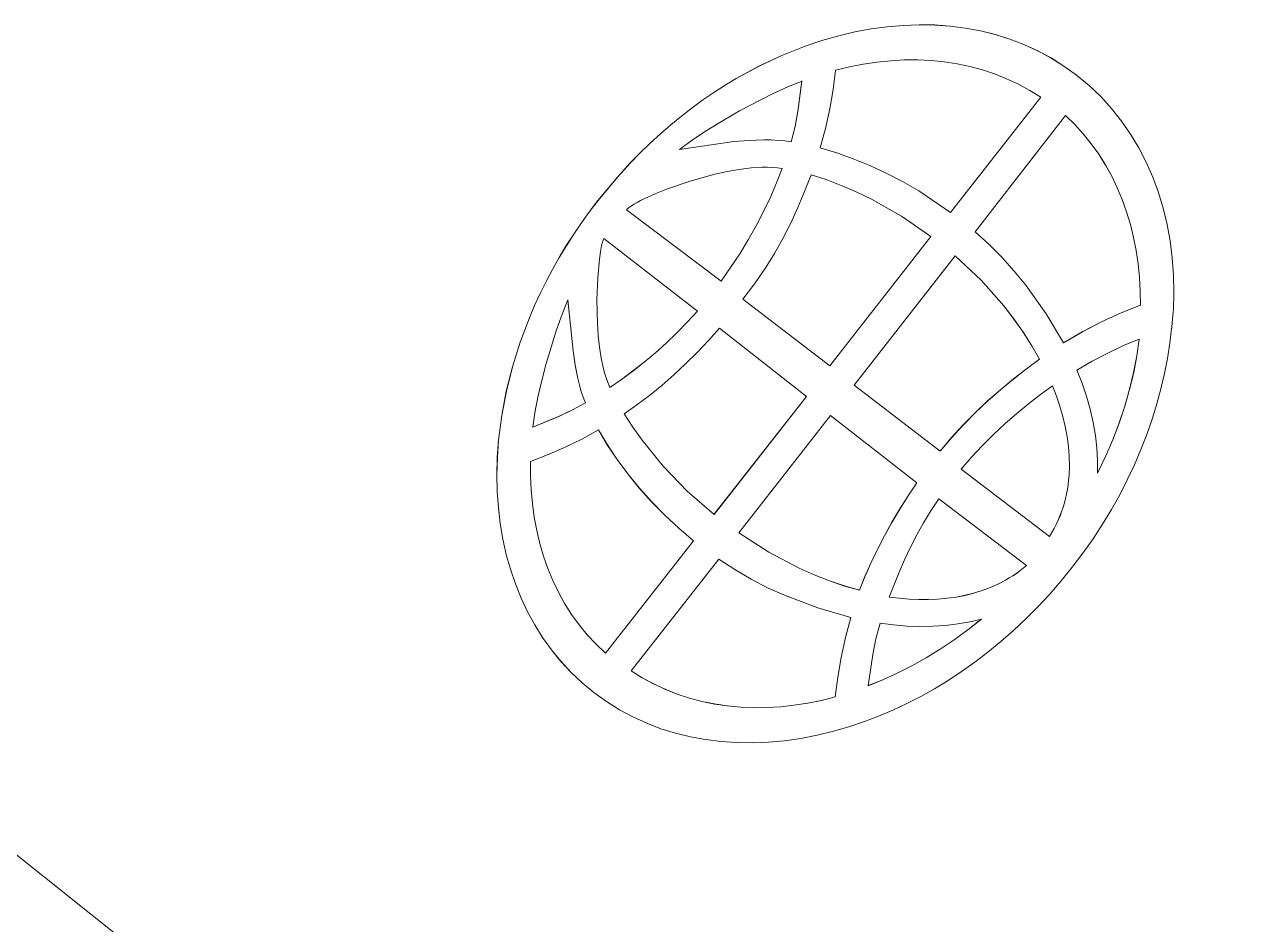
# Model space of a CAD drawing. Header units: millimetres. Extents: x -229914 to 856942, y -268655 to 87212.
# Drawn here: x -134973.2 to -134822.1, y 19788.1 to 19898 of the extents above; entities that cross this region are included whole.
import ezdxf

# ---------------------------------------------------------------- set-up
doc = ezdxf.new("R2010")
doc.units = ezdxf.units.MM

# ---------------------------------------------------------------- blocks, each defined once
blk = doc.blocks.new('Т912NEW')
at = {"color": 7, "linetype": 'Continuous', "lineweight": 15}
for p, q in [((4426.19, 712.06), (4424.36, 711.74)), ((4426.2, 712.06), (4424.37, 711.74)), ((4428.04, 712.27), (4426.19, 712.06)), ((4426.2, 712.06), (4426.19, 712.06)), ((4428.05, 712.27), (4426.2, 712.06)), ((4429.92, 712.37), (4428.04, 712.27)), ((4428.05, 712.27), (4428.04, 712.27)), ((4429.93, 712.37), (4428.05, 712.27)), ((4429.93, 712.37), (4429.92, 712.37)), ((4431.92, 712.33), (4429.93, 712.37)), ((4433.88, 712.15), (4431.92, 712.33)), ((4435.82, 711.84), (4433.88, 712.15)), ((4437.73, 711.41), (4435.82, 711.84)), ((4420.81, 710.73), (4419.08, 710.06)), ((4420.81, 710.73), (4419.09, 710.06)), ((4422.57, 711.29), (4420.81, 710.73)), ((4422.58, 711.29), (4420.81, 710.73)), ((4420.81, 710.73), (4420.81, 710.73)), ((4424.36, 711.74), (4422.57, 711.29)), ((4422.58, 711.29), (4422.57, 711.29)), ((4424.37, 711.74), (4422.58, 711.29)), ((4424.37, 711.74), (4424.36, 711.74)), ((4439.6, 710.84), (4437.73, 711.41)), ((4441.43, 710.16), (4439.6, 710.84)), ((4417.39, 709.29), (4415.74, 708.41)), ((4417.4, 709.29), (4415.74, 708.41)), ((4419.08, 710.06), (4417.39, 709.29)), ((4417.4, 709.29), (4417.39, 709.29)), ((4419.09, 710.06), (4417.4, 709.29)), ((4419.09, 710.06), (4419.08, 710.06)), ((4443.22, 709.35), (4441.43, 710.16)), ((4444.97, 708.43), (4443.22, 709.35)), ((4414.13, 707.43), (4412.56, 706.36)), ((4414.13, 707.43), (4412.57, 706.36)), ((4415.74, 708.41), (4414.13, 707.43)), ((4415.74, 708.41), (4414.13, 707.43)), ((4414.13, 707.43), (4414.13, 707.43)), ((4415.74, 708.41), (4415.74, 708.41)), ((4426.62, 707.34), (4425.06, 707.07)), ((4428.2, 707.52), (4426.62, 707.34)), ((4428.34, 689.66), (4428.19, 707.52)), ((4428.34, 689.66), (4428.2, 707.52)), ((4433.53, 707.5), (4431.97, 707.66)), ((4431.97, 707.66), (4432.14, 689.68)), ((4433.52, 707.5), (4431.97, 707.66)), ((4433.53, 707.5), (4433.52, 707.5)), ((4435.06, 707.26), (4433.52, 707.5)), ((4435.06, 707.26), (4433.53, 707.5)), ((4436.58, 706.92), (4435.06, 707.26)), ((4436.57, 706.92), (4435.06, 707.26)), ((4435.06, 707.26), (4435.06, 707.26)), ((4446.68, 707.4), (4444.97, 708.43)), ((4448.33, 706.25), (4446.68, 707.4)), ((4412.56, 706.36), (4411.04, 705.19)), ((4412.57, 706.36), (4411.05, 705.19)), ((4412.57, 706.36), (4412.56, 706.36)), ((4422.01, 706.25), (4420.53, 705.7)), ((4423.52, 706.7), (4422.01, 706.25)), ((4425.06, 707.07), (4423.52, 706.7)), ((4438.07, 706.5), (4436.57, 706.92)), ((4436.58, 706.92), (4436.57, 706.92)), ((4438.07, 706.5), (4436.58, 706.92)), ((4439.54, 705.98), (4438.07, 706.5)), ((4439.53, 705.98), (4438.07, 706.5)), ((4438.07, 706.5), (4438.07, 706.5)), ((4440.98, 705.39), (4439.53, 705.98)), ((4439.54, 705.98), (4439.53, 705.98)), ((4440.98, 705.39), (4439.54, 705.98)), ((4449.94, 705), (4448.33, 706.25)), ((4411.04, 705.19), (4409.57, 703.92)), ((4411.05, 705.19), (4409.57, 703.92)), ((4411.05, 705.19), (4411.04, 705.19)), ((4417.65, 704.36), (4416.26, 703.56)), ((4419.08, 705.07), (4417.65, 704.36)), ((4420.53, 705.7), (4419.08, 705.07)), ((4442.4, 704.71), (4440.98, 705.39)), ((4442.39, 704.71), (4440.98, 705.39)), ((4440.98, 705.39), (4440.98, 705.39)), ((4443.77, 703.95), (4442.39, 704.71)), ((4442.4, 704.71), (4442.39, 704.71)), ((4443.78, 703.95), (4442.4, 704.71)), ((4451.49, 703.64), (4449.94, 705)), ((4409.57, 703.92), (4408.14, 702.57)), ((4409.57, 703.92), (4408.15, 702.57)), ((4409.57, 703.92), (4409.57, 703.92)), ((4414.91, 702.69), (4413.59, 701.74)), ((4416.26, 703.56), (4414.91, 702.69)), ((4445.13, 703.11), (4443.77, 703.95)), ((4443.78, 703.95), (4443.77, 703.95)), ((4445.13, 703.11), (4443.78, 703.95)), ((4446.45, 702.2), (4445.13, 703.11)), ((4446.44, 702.2), (4445.13, 703.11)), ((4445.13, 703.11), (4445.13, 703.11)), ((4452.98, 702.2), (4451.49, 703.64)), ((4408.14, 702.57), (4406.78, 701.14)), ((4408.15, 702.57), (4406.78, 701.14)), ((4408.15, 702.57), (4408.14, 702.57)), ((4413.59, 701.74), (4412.31, 700.7)), ((4447.73, 701.21), (4446.44, 702.2)), ((4446.45, 702.2), (4446.44, 702.2)), ((4447.73, 701.21), (4446.45, 702.2)), ((4448.98, 700.15), (4447.73, 701.21)), ((4448.97, 700.15), (4447.73, 701.21)), ((4447.73, 701.21), (4447.73, 701.21)), ((4454.42, 700.64), (4452.98, 702.2)), ((4406.78, 701.14), (4405.46, 699.62)), ((4406.78, 701.14), (4405.47, 699.62)), ((4406.78, 701.14), (4406.78, 701.14)), ((4412.31, 700.7), (4411.07, 699.6)), ((4450.17, 699.03), (4448.97, 700.15)), ((4448.98, 700.15), (4448.97, 700.15)), ((4450.18, 699.03), (4448.98, 700.15)), ((4455.79, 699), (4454.42, 700.64)), ((4405.46, 699.62), (4404.2, 698.02)), ((4405.47, 699.62), (4404.21, 698.02)), ((4405.47, 699.62), (4405.46, 699.62)), ((4409.87, 698.43), (4408.71, 697.19)), ((4411.07, 699.6), (4409.87, 698.43)), ((4451.34, 697.84), (4450.17, 699.03)), ((4450.18, 699.03), (4450.17, 699.03)), ((4451.34, 697.84), (4450.18, 699.03)), ((4457.05, 697.33), (4455.79, 699)), ((4404.2, 698.02), (4402.96, 696.29)), ((4404.21, 698.02), (4402.97, 696.29)), ((4404.21, 698.02), (4404.2, 698.02)), ((4408.71, 697.19), (4407.6, 695.88)), ((4452.46, 696.58), (4451.34, 697.84)), ((4452.45, 696.58), (4451.34, 697.84)), ((4451.34, 697.84), (4451.34, 697.84)), ((4457.05, 697.33), (4457.05, 697.33)), ((4457.05, 697.32), (4457.05, 697.33)), ((4457.05, 697.33), (4457.05, 697.33)), ((4457.05, 697.32), (4457.05, 697.32)), ((4457.05, 697.31), (4457.05, 697.32)), ((4457.18, 697.12), (4457.05, 697.31)), ((4457.69, 696.35), (4457.18, 697.12)), ((4402.96, 696.29), (4401.79, 694.48)), ((4402.97, 696.29), (4401.79, 694.48)), ((4402.97, 696.29), (4402.96, 696.29)), ((4407.6, 695.88), (4406.53, 694.5)), ((4453.54, 695.26), (4452.27, 693.05)), ((4453.53, 695.26), (4452.27, 693.05)), ((4453.53, 695.26), (4452.45, 696.58)), ((4452.46, 696.58), (4452.45, 696.58)), ((4453.54, 695.26), (4452.46, 696.58)), ((4453.54, 695.26), (4453.53, 695.26)), ((4458.19, 695.57), (4457.69, 696.35)), ((4458.27, 695.45), (4458.19, 695.57)), ((4458.3, 695.4), (4458.27, 695.45)), ((4458.27, 695.41), (4458.3, 695.38)), ((4458.27, 695.41), (4459.25, 693.84)), ((4458.29, 695.38), (4458.3, 695.36)), ((4458.29, 695.38), (4458.29, 695.38)), ((4458.3, 695.38), (4458.29, 695.38)), ((4458.31, 695.37), (4458.3, 695.4)), ((4458.3, 695.38), (4458.31, 695.36)), ((4458.3, 695.36), (4458.31, 695.36)), ((4458.31, 695.36), (4458.3, 695.36)), ((4458.32, 695.37), (4458.31, 695.37)), ((4458.31, 695.36), (4458.31, 695.36)), ((4458.31, 695.36), (4458.32, 695.36)), ((4458.31, 695.36), (4458.31, 695.36)), ((4458.31, 695.36), (4458.31, 695.36)), ((4458.32, 695.36), (4458.31, 695.36)), ((4458.32, 695.36), (4458.32, 695.37)), ((4458.32, 695.36), (4458.32, 695.36)), ((4458.32, 695.36), (4458.32, 695.36)), ((4401.79, 694.48), (4400.27, 691.82)), ((4401.79, 694.48), (4400.28, 691.82)), ((4401.79, 694.48), (4401.79, 694.48)), ((4406.53, 694.5), (4407.76, 692.49)), ((4460.17, 692.22), (4459.25, 693.84)), ((4407.76, 692.49), (4408.92, 690.37)), ((4451.09, 690.7), (4452.27, 693.05)), ((4451.1, 690.7), (4452.27, 693.05)), ((4452.27, 693.05), (4452.27, 693.05)), ((4461.04, 690.55), (4460.17, 692.22)), ((4400.27, 691.82), (4398.89, 689.05)), ((4400.28, 691.82), (4398.9, 689.05)), ((4400.28, 691.82), (4400.27, 691.82)), ((4404.12, 690.89), (4403.23, 689.29)), ((4404.11, 690.89), (4406.04, 687.69)), ((4404.12, 690.89), (4406.05, 687.69)), ((4450.02, 688.27), (4451.09, 690.7)), ((4450.03, 688.27), (4451.1, 690.7)), ((4451.1, 690.7), (4451.09, 690.7)), ((4456, 691.91), (4454.99, 690.11)), ((4457.05, 690.15), (4456, 691.91)), ((4457.04, 690.15), (4456, 691.91)), ((4403.23, 689.29), (4402.3, 687.44)), ((4408.92, 690.37), (4409.99, 688.17)), ((4421.4, 688.96), (4423.67, 689.29)), ((4421.41, 688.96), (4423.67, 689.29)), ((4423.67, 689.29), (4428.34, 689.66)), ((4423.67, 689.29), (4428.34, 689.66)), ((4423.67, 689.29), (4423.67, 689.29)), ((4428.34, 689.66), (4428.34, 689.66)), ((4432.14, 689.68), (4434.43, 689.53)), ((4434.43, 689.53), (4436.69, 689.27)), ((4436.69, 689.27), (4438.9, 688.9)), ((4454.99, 690.11), (4454.06, 688.19)), ((4458.01, 688.31), (4457.04, 690.15)), ((4457.05, 690.15), (4457.04, 690.15)), ((4458.02, 688.31), (4457.05, 690.15)), ((4461.86, 688.83), (4461.04, 690.55)), ((4398.89, 689.05), (4397.66, 686.14)), ((4398.9, 689.05), (4397.67, 686.14)), ((4398.9, 689.05), (4398.89, 689.05)), ((4406.93, 686.03), (4406.04, 687.69)), ((4406.05, 687.69), (4406.04, 687.69)), ((4406.94, 686.03), (4406.05, 687.69)), ((4410.97, 685.91), (4409.99, 688.17)), ((4414.95, 687.39), (4417.05, 688.01)), ((4414.95, 687.39), (4417.04, 688.01)), ((4417.04, 688.01), (4419.19, 688.53)), ((4417.05, 688.01), (4417.04, 688.01)), ((4417.05, 688.01), (4419.2, 688.53)), ((4419.19, 688.53), (4421.4, 688.96)), ((4419.2, 688.53), (4419.19, 688.53)), ((4419.2, 688.53), (4421.41, 688.96)), ((4421.41, 688.96), (4421.4, 688.96)), ((4438.9, 688.9), (4441.06, 688.43)), ((4441.06, 688.43), (4445.19, 687.25)), ((4449.05, 685.79), (4450.02, 688.27)), ((4449.06, 685.79), (4450.03, 688.27)), ((4450.03, 688.27), (4450.02, 688.27)), ((4454.06, 688.19), (4453.2, 686.22)), ((4458.91, 686.39), (4458.01, 688.31)), ((4458.02, 688.31), (4458.01, 688.31)), ((4458.92, 686.39), (4458.02, 688.31)), ((4462.63, 687.06), (4461.86, 688.83)), ((4397.66, 686.14), (4397.11, 684.64)), ((4397.67, 686.14), (4397.11, 684.64)), ((4397.67, 686.14), (4397.66, 686.14)), ((4402.3, 687.44), (4400.45, 683.29)), ((4410.96, 685.91), (4412.92, 686.69)), ((4410.97, 685.91), (4412.93, 686.69)), ((4412.92, 686.69), (4414.95, 687.39)), ((4412.93, 686.69), (4412.92, 686.69)), ((4412.93, 686.69), (4414.95, 687.39)), ((4414.95, 687.39), (4414.95, 687.39)), ((4445.19, 687.25), (4449.06, 685.79)), ((4453.2, 686.22), (4452.41, 684.21)), ((4459.73, 684.42), (4458.91, 686.39)), ((4458.92, 686.39), (4458.91, 686.39)), ((4459.73, 684.42), (4458.92, 686.39)), ((4463.34, 685.25), (4462.63, 687.06)), ((4397.11, 684.64), (4396.59, 683.11)), ((4397.11, 684.64), (4396.59, 683.11)), ((4397.11, 684.64), (4397.11, 684.64)), ((4407.34, 685.16), (4406.93, 686.03)), ((4406.94, 686.03), (4406.93, 686.03)), ((4407.35, 685.16), (4406.94, 686.03)), ((4407.73, 684.26), (4407.34, 685.16)), ((4407.35, 685.16), (4407.34, 685.16)), ((4407.74, 684.26), (4407.35, 685.16)), ((4419.76, 684.89), (4417.76, 684.45)), ((4423.93, 685.54), (4419.76, 684.89)), ((4428.3, 685.86), (4423.93, 685.54)), ((4428.45, 665.82), (4428.29, 685.86)), ((4428.45, 665.82), (4428.3, 685.86)), ((4436.41, 685.5), (4432.1, 685.86)), ((4432.1, 685.86), (4432.25, 665.83)), ((4436.41, 685.5), (4432.1, 685.86)), ((4440.53, 684.79), (4436.41, 685.5)), ((4436.41, 685.5), (4436.41, 685.5)), ((4440.53, 684.79), (4436.41, 685.5)), ((4442.51, 684.3), (4440.53, 684.79)), ((4442.5, 684.3), (4440.53, 684.79)), ((4440.53, 684.79), (4440.53, 684.79)), ((4463.99, 683.39), (4463.34, 685.25)), ((4396.59, 683.11), (4396.11, 681.56)), ((4396.59, 683.11), (4396.11, 681.56)), ((4396.59, 683.11), (4396.59, 683.11)), ((4400.45, 683.29), (4399.59, 681.13)), ((4405.68, 682.93), (4406.37, 683.42)), ((4405.68, 682.93), (4406.37, 683.42)), ((4406.37, 683.42), (4407.06, 683.87)), ((4406.37, 683.42), (4407.05, 683.87)), ((4406.37, 683.42), (4406.37, 683.42)), ((4407.05, 683.87), (4407.73, 684.26)), ((4407.06, 683.87), (4407.05, 683.87)), ((4407.06, 683.87), (4407.74, 684.26)), ((4407.74, 684.26), (4407.73, 684.26)), ((4412.13, 682.64), (4413.94, 683.31)), ((4415.82, 683.92), (4413.94, 683.31)), ((4417.76, 684.45), (4415.82, 683.92)), ((4444.41, 683.74), (4442.5, 684.3)), ((4442.51, 684.3), (4442.5, 684.3)), ((4444.42, 683.74), (4442.51, 684.3)), ((4446.25, 683.11), (4444.41, 683.74)), ((4444.42, 683.74), (4444.41, 683.74)), ((4446.26, 683.11), (4444.42, 683.74)), ((4448.02, 682.41), (4446.25, 683.11)), ((4446.26, 683.11), (4446.25, 683.11)), ((4448.02, 682.41), (4446.26, 683.11)), ((4452.41, 684.21), (4453.9, 683.36)), ((4453.9, 683.36), (4455.32, 682.45)), ((4460.48, 682.38), (4459.73, 684.42)), ((4460.47, 682.38), (4459.73, 684.42)), ((4459.73, 684.42), (4459.73, 684.42)), ((4464.58, 681.49), (4463.99, 683.39)), ((4396.11, 681.56), (4395.67, 679.98)), ((4396.11, 681.56), (4395.68, 679.98)), ((4396.11, 681.56), (4396.11, 681.56)), ((4403.59, 681.2), (4404.98, 682.38)), ((4403.6, 681.2), (4404.99, 682.38)), ((4404.98, 682.38), (4405.68, 682.93)), ((4404.99, 682.38), (4404.98, 682.38)), ((4404.99, 682.38), (4405.68, 682.93)), ((4405.68, 682.93), (4405.68, 682.93)), ((4412.13, 682.64), (4412.79, 680.54)), ((4448.02, 682.41), (4447.49, 680.5)), ((4448.02, 682.41), (4447.49, 680.5)), ((4448.02, 682.41), (4448.02, 682.41)), ((4455.32, 682.45), (4456.67, 681.48)), ((4461.13, 680.29), (4460.47, 682.38)), ((4460.48, 682.38), (4460.47, 682.38)), ((4461.14, 680.29), (4460.48, 682.38)), ((4399.59, 681.13), (4398.81, 678.98)), ((4402.24, 679.93), (4403.6, 681.2)), ((4402.24, 679.93), (4403.59, 681.2)), ((4403.6, 681.2), (4403.59, 681.2)), ((4407.4, 680.06), (4406.89, 679.65)), ((4407.9, 680.42), (4407.4, 680.06)), ((4408.4, 680.75), (4407.9, 680.42)), ((4408.89, 681.03), (4408.4, 680.75)), ((4408.89, 681.03), (4409.45, 679.24)), ((4408.89, 681.03), (4409.44, 679.24)), ((4412.79, 680.54), (4413.37, 678.5)), ((4447.01, 678.53), (4447.49, 680.5)), ((4447.02, 678.53), (4447.49, 680.5)), ((4447.49, 680.5), (4447.49, 680.5)), ((4451.27, 680.84), (4450.79, 679.12)), ((4452.43, 680.17), (4451.27, 680.84)), ((4452.42, 680.17), (4451.27, 680.84)), ((4453.53, 679.46), (4452.42, 680.17)), ((4452.43, 680.17), (4452.42, 680.17)), ((4453.53, 679.46), (4452.43, 680.17)), ((4456.67, 681.48), (4457.95, 680.45)), ((4457.95, 680.45), (4459.15, 679.38)), ((4461.72, 678.14), (4461.13, 680.29)), ((4461.14, 680.29), (4461.13, 680.29)), ((4461.72, 678.14), (4461.14, 680.29)), ((4465.11, 679.55), (4464.58, 681.49)), ((4395.67, 679.98), (4395.27, 678.37)), ((4395.68, 679.98), (4395.28, 678.37)), ((4395.68, 679.98), (4395.67, 679.98)), ((4397.62, 675.03), (4402.24, 679.93)), ((4397.63, 675.04), (4402.24, 679.93)), ((4398.81, 678.98), (4398.14, 676.93)), ((4402.24, 679.93), (4402.24, 679.93)), ((4405.88, 678.73), (4404.86, 677.69)), ((4406.89, 679.65), (4405.88, 678.73)), ((4409.95, 677.4), (4409.44, 679.24)), ((4409.45, 679.24), (4409.44, 679.24)), ((4409.95, 677.4), (4409.45, 679.24)), ((4446.59, 676.52), (4447.02, 678.53)), ((4446.59, 676.52), (4447.01, 678.53)), ((4447.02, 678.53), (4447.01, 678.53)), ((4450.79, 679.12), (4450.35, 677.33)), ((4454.59, 678.72), (4453.53, 679.46)), ((4454.58, 678.72), (4453.53, 679.46)), ((4453.53, 679.46), (4453.53, 679.46)), ((4455.58, 677.94), (4454.58, 678.72)), ((4454.59, 678.72), (4454.58, 678.72)), ((4455.59, 677.94), (4454.59, 678.72)), ((4459.15, 679.38), (4460.26, 678.27)), ((4465.57, 677.58), (4465.11, 679.55)), ((4395.27, 678.37), (4394.92, 676.74)), ((4395.28, 678.37), (4394.93, 676.74)), ((4395.28, 678.37), (4395.27, 678.37)), ((4404.86, 677.69), (4403.86, 676.55)), ((4410.39, 675.52), (4409.95, 677.4)), ((4410.39, 675.52), (4409.95, 677.4)), ((4409.95, 677.4), (4409.95, 677.4)), ((4413.37, 678.5), (4413.87, 676.47)), ((4450.35, 677.33), (4449.96, 675.49)), ((4456.52, 677.12), (4455.58, 677.94)), ((4455.59, 677.94), (4455.58, 677.94)), ((4456.53, 677.12), (4455.59, 677.94)), ((4457.4, 676.28), (4456.52, 677.12)), ((4456.53, 677.12), (4456.52, 677.12)), ((4457.41, 676.28), (4456.53, 677.12)), ((4460.26, 678.27), (4461.29, 677.12)), ((4462.23, 675.94), (4461.29, 677.12)), ((4462.23, 675.94), (4461.72, 678.14)), ((4462.22, 675.95), (4461.72, 678.14)), ((4461.72, 678.14), (4461.72, 678.14)), ((4465.98, 675.57), (4465.57, 677.58)), ((4394.92, 676.74), (4394.61, 675.09)), ((4394.93, 676.74), (4394.62, 675.09)), ((4394.93, 676.74), (4394.92, 676.74)), ((4398.14, 676.93), (4397.62, 675.03)), ((4403.86, 676.55), (4402.89, 675.35)), ((4410.77, 673.59), (4410.39, 675.52)), ((4410.77, 673.59), (4410.39, 675.52)), ((4410.39, 675.52), (4410.39, 675.52)), ((4413.87, 676.47), (4414.29, 674.42)), ((4446.22, 674.48), (4446.59, 676.52)), ((4446.23, 674.48), (4446.59, 676.52)), ((4446.59, 676.52), (4446.59, 676.52)), ((4449.96, 675.49), (4449.62, 673.61)), ((4458.22, 675.4), (4457.4, 676.28)), ((4457.41, 676.28), (4457.4, 676.28)), ((4458.23, 675.4), (4457.41, 676.28)), ((4466.31, 673.52), (4465.98, 675.57)), ((4394.61, 675.09), (4394.35, 673.42)), ((4394.62, 675.09), (4394.35, 673.42)), ((4394.62, 675.09), (4394.61, 675.09)), ((4402.89, 675.35), (4401.07, 672.84)), ((4414.29, 674.42), (4414.63, 672.34)), ((4445.93, 672.4), (4446.23, 674.48)), ((4445.93, 672.4), (4446.22, 674.48)), ((4446.23, 674.48), (4446.22, 674.48)), ((4458.98, 674.5), (4458.22, 675.4)), ((4458.23, 675.4), (4458.22, 675.4)), ((4458.98, 674.5), (4458.23, 675.4)), ((4459.67, 673.56), (4458.98, 674.5)), ((4459.67, 673.56), (4458.98, 674.5)), ((4458.98, 674.5), (4458.98, 674.5)), ((4394.35, 673.42), (4394.13, 671.72)), ((4394.35, 673.42), (4394.13, 671.72)), ((4394.35, 673.42), (4394.35, 673.42)), ((4401.07, 672.84), (4399.5, 670.37)), ((4411.09, 671.64), (4410.77, 673.59)), ((4411.08, 671.64), (4410.77, 673.59)), ((4410.77, 673.59), (4410.77, 673.59)), ((4449.62, 673.61), (4449.33, 671.7)), ((4459.99, 673.08), (4459.67, 673.56)), ((4459.99, 673.08), (4459.67, 673.56)), ((4459.67, 673.56), (4459.67, 673.56)), ((4460.29, 672.6), (4459.99, 673.08)), ((4460.29, 672.6), (4459.99, 673.08)), ((4459.99, 673.08), (4459.99, 673.08)), ((4460.58, 672.1), (4460.29, 672.6)), ((4460.57, 672.1), (4460.29, 672.6)), ((4460.29, 672.6), (4460.29, 672.6)), ((4466.58, 671.44), (4466.31, 673.52)), ((4394.13, 671.72), (4393.95, 670.01)), ((4394.13, 671.72), (4393.96, 670.01)), ((4394.13, 671.72), (4394.13, 671.72)), ((4411.33, 669.65), (4411.08, 671.64)), ((4411.09, 671.64), (4411.08, 671.64)), ((4411.34, 669.65), (4411.09, 671.64)), ((4414.63, 672.34), (4414.88, 670.19)), ((4445.7, 670.3), (4445.93, 672.4)), ((4445.71, 670.3), (4445.93, 672.4)), ((4445.93, 672.4), (4445.93, 672.4)), ((4449.33, 671.7), (4449.11, 669.77)), ((4460.84, 671.6), (4460.57, 672.1)), ((4460.58, 672.1), (4460.57, 672.1)), ((4460.84, 671.6), (4460.58, 672.1)), ((4461.09, 671.09), (4460.84, 671.6)), ((4461.09, 671.09), (4460.84, 671.6)), ((4460.84, 671.6), (4460.84, 671.6)), ((4461.32, 670.57), (4461.09, 671.09)), ((4461.32, 670.57), (4461.09, 671.09)), ((4461.09, 671.09), (4461.09, 671.09)), ((4466.78, 669.33), (4466.58, 671.44)), ((4393.95, 670.01), (4393.82, 667.67)), ((4393.96, 670.01), (4393.83, 667.67)), ((4393.96, 670.01), (4393.95, 670.01)), ((4399.5, 670.37), (4398.83, 669.21)), ((4411.51, 667.65), (4411.33, 669.65)), ((4411.34, 669.65), (4411.33, 669.65)), ((4411.51, 667.65), (4411.34, 669.65)), ((4414.88, 670.19), (4415.03, 667.93)), ((4445.55, 668.19), (4445.7, 670.3)), ((4445.56, 668.19), (4445.71, 670.3)), ((4445.71, 670.3), (4445.7, 670.3)), ((4449.11, 669.77), (4448.96, 667.85)), ((4461.53, 670.05), (4461.32, 670.57)), ((4461.53, 670.05), (4461.32, 670.57)), ((4461.32, 670.57), (4461.32, 670.57)), ((4461.72, 669.52), (4461.53, 670.05)), ((4461.72, 669.52), (4461.53, 670.05)), ((4461.53, 670.05), (4461.53, 670.05)), ((4461.9, 668.99), (4461.72, 669.52)), ((4461.89, 668.99), (4461.72, 669.52)), ((4461.72, 669.52), (4461.72, 669.52)), ((4398.26, 668.14), (4397.79, 667.18)), ((4398.83, 669.21), (4398.26, 668.14)), ((4415.03, 667.93), (4415.1, 665.55)), ((4445.48, 666.06), (4445.56, 668.19)), ((4445.48, 666.06), (4445.55, 668.19)), ((4445.56, 668.19), (4445.55, 668.19)), ((4462.04, 668.45), (4461.89, 668.99)), ((4461.9, 668.99), (4461.89, 668.99)), ((4462.05, 668.45), (4461.9, 668.99)), ((4462.18, 667.9), (4462.04, 668.45)), ((4462.05, 668.45), (4462.04, 668.45)), ((4462.18, 667.9), (4462.05, 668.45)), ((4466.91, 667.2), (4466.78, 669.33)), ((4393.82, 667.67), (4393.71, 663.97)), ((4393.83, 667.67), (4393.72, 663.97)), ((4393.83, 667.67), (4393.82, 667.67)), ((4397.61, 666.76), (4397.45, 666.37)), ((4397.79, 667.18), (4397.61, 666.76)), ((4411.62, 665.63), (4411.51, 667.65)), ((4411.62, 665.63), (4411.51, 667.65)), ((4411.51, 667.65), (4411.51, 667.65)), ((4448.96, 667.85), (4448.88, 665.95)), ((4462.3, 667.35), (4462.18, 667.9)), ((4462.29, 667.35), (4462.18, 667.9)), ((4462.18, 667.9), (4462.18, 667.9)), ((4462.38, 666.79), (4462.29, 667.35)), ((4462.3, 667.35), (4462.29, 667.35)), ((4462.39, 666.79), (4462.3, 667.35)), ((4462.46, 666.23), (4462.38, 666.79)), ((4462.39, 666.79), (4462.38, 666.79)), ((4462.46, 666.23), (4462.39, 666.79)), ((4466.96, 665.04), (4466.91, 667.2)), ((4397.16, 665.25), (4411.62, 665.63)), ((4397.16, 665.25), (4411.62, 665.63)), ((4397.17, 665.34), (4397.16, 665.29)), ((4397.16, 665.29), (4397.16, 665.25)), ((4397.18, 665.46), (4397.17, 665.4)), ((4397.17, 665.4), (4397.17, 665.34)), ((4397.2, 665.58), (4397.18, 665.46)), ((4397.24, 665.71), (4397.2, 665.58)), ((4397.28, 665.86), (4397.24, 665.71)), ((4397.33, 666.02), (4397.28, 665.86)), ((4397.45, 666.37), (4397.33, 666.02)), ((4411.62, 665.63), (4411.62, 665.63)), ((4415.1, 665.55), (4428.45, 665.82)), ((4415.1, 665.55), (4428.45, 665.82)), ((4428.45, 665.82), (4428.45, 665.82)), ((4432.25, 665.83), (4445.48, 666.06)), ((4432.25, 665.83), (4445.48, 666.06)), ((4445.48, 666.06), (4445.48, 666.06)), ((4462.46, 666.23), (4448.88, 665.95)), ((4462.46, 666.23), (4448.88, 665.95)), ((4462.46, 666.23), (4462.46, 666.23)), ((4466.95, 662.88), (4466.96, 665.04)), ((4393.71, 663.97), (4393.75, 662.26)), ((4393.72, 663.97), (4393.71, 663.97)), ((4393.72, 663.97), (4393.76, 662.26)), ((4393.75, 662.26), (4393.84, 660.56)), ((4393.76, 662.26), (4393.75, 662.26)), ((4393.76, 662.26), (4393.84, 660.56)), ((4466.85, 660.74), (4466.95, 662.88)), ((4393.84, 660.56), (4393.96, 658.89)), ((4393.84, 660.56), (4393.97, 658.89)), ((4393.84, 660.56), (4393.84, 660.56)), ((4397.18, 660.77), (4411.65, 660.95)), ((4397.18, 660.75), (4397.18, 660.77)), ((4397.18, 660.74), (4397.18, 660.75)), ((4397.18, 660.72), (4397.18, 660.74)), ((4397.18, 660.7), (4397.18, 660.72)), ((4397.19, 660.67), (4397.18, 660.7)), ((4397.21, 660.59), (4397.19, 660.67)), ((4397.23, 660.54), (4397.21, 660.59)), ((4397.26, 660.44), (4397.23, 660.54)), ((4397.31, 660.33), (4397.26, 660.44)), ((4411.65, 660.95), (4411.53, 659.12)), ((4411.65, 660.95), (4411.53, 659.12)), ((4414.94, 658.99), (4415.06, 661.02)), ((4415.06, 661.02), (4428.57, 661.09)), ((4428.56, 661.09), (4428.71, 642.78)), ((4428.57, 661.09), (4428.72, 642.78)), ((4432.33, 661.11), (4445.69, 661.26)), ((4432.48, 642.91), (4432.33, 661.11)), ((4445.68, 661.26), (4445.84, 659.36)), ((4445.69, 661.26), (4445.84, 659.36)), ((4462.45, 661.69), (4449, 661.4)), ((4449, 661.4), (4449.16, 659.67)), ((4462.08, 660.18), (4462.22, 660.68)), ((4462.09, 660.18), (4462.23, 660.68)), ((4462.22, 660.68), (4462.34, 661.18)), ((4462.23, 660.68), (4462.22, 660.68)), ((4462.23, 660.68), (4462.35, 661.18)), ((4462.34, 661.18), (4462.45, 661.69)), ((4462.35, 661.18), (4462.34, 661.18)), ((4462.35, 661.18), (4462.45, 661.69)), ((4466.69, 658.64), (4466.85, 660.74)), ((4393.96, 658.89), (4394.13, 657.23)), ((4393.97, 658.89), (4393.96, 658.89)), ((4393.97, 658.89), (4394.14, 657.23)), ((4397.36, 660.21), (4397.31, 660.33)), ((4397.49, 659.93), (4397.36, 660.21)), ((4397.85, 659.27), (4397.49, 659.93)), ((4398.33, 658.47), (4397.85, 659.27)), ((4411.53, 659.12), (4411.34, 657.31)), ((4411.53, 659.12), (4411.35, 657.31)), ((4411.53, 659.12), (4411.53, 659.12)), ((4414.77, 656.99), (4414.94, 658.99)), ((4445.84, 659.36), (4446.05, 657.46)), ((4445.84, 659.36), (4446.04, 657.46)), ((4445.84, 659.36), (4445.84, 659.36)), ((4449.16, 659.67), (4449.37, 657.96)), ((4461.57, 658.72), (4461.76, 659.2)), ((4461.58, 658.72), (4461.76, 659.2)), ((4461.76, 659.2), (4461.94, 659.69)), ((4461.76, 659.2), (4461.93, 659.69)), ((4461.76, 659.2), (4461.76, 659.2)), ((4461.93, 659.69), (4462.08, 660.18)), ((4461.94, 659.69), (4461.93, 659.69)), ((4461.94, 659.69), (4462.09, 660.18)), ((4462.09, 660.18), (4462.08, 660.18)), ((4399.59, 656.56), (4398.33, 658.47)), ((4446.04, 657.46), (4446.3, 655.58)), ((4446.05, 657.46), (4446.04, 657.46)), ((4446.05, 657.46), (4446.31, 655.58)), ((4449.37, 657.96), (4449.65, 656.27)), ((4460.91, 657.3), (4461.15, 657.76)), ((4460.92, 657.3), (4461.15, 657.76)), ((4461.15, 657.76), (4461.37, 658.24)), ((4461.15, 657.76), (4461.37, 658.24)), ((4461.15, 657.76), (4461.15, 657.76)), ((4461.37, 658.24), (4461.58, 658.72)), ((4461.37, 658.24), (4461.57, 658.72)), ((4461.37, 658.24), (4461.37, 658.24)), ((4461.58, 658.72), (4461.57, 658.72)), ((4466.46, 656.55), (4466.69, 658.64)), ((4394.13, 657.23), (4394.35, 655.57)), ((4394.14, 657.23), (4394.13, 657.23)), ((4394.14, 657.23), (4394.36, 655.57)), ((4401.18, 654.39), (4399.59, 656.56)), ((4411.34, 657.31), (4411.1, 655.52)), ((4411.35, 657.31), (4411.11, 655.52)), ((4411.35, 657.31), (4411.34, 657.31)), ((4414.54, 655.01), (4414.77, 656.99)), ((4449.65, 656.27), (4449.98, 654.61)), ((4459.51, 655.04), (4460.12, 655.93)), ((4459.52, 655.04), (4460.12, 655.93)), ((4460.12, 655.93), (4460.67, 656.84)), ((4460.12, 655.93), (4460.66, 656.84)), ((4460.12, 655.93), (4460.12, 655.93)), ((4460.66, 656.84), (4460.91, 657.3)), ((4460.67, 656.84), (4460.66, 656.84)), ((4460.67, 656.84), (4460.92, 657.3)), ((4460.92, 657.3), (4460.91, 657.3)), ((4466.16, 654.5), (4466.46, 656.55)), ((4394.35, 655.57), (4394.62, 653.92)), ((4394.36, 655.57), (4394.35, 655.57)), ((4394.36, 655.57), (4394.62, 653.92)), ((4403.02, 652.16), (4401.18, 654.39)), ((4411.11, 655.52), (4410.8, 653.77)), ((4411.1, 655.52), (4410.8, 653.77)), ((4411.11, 655.52), (4411.1, 655.52)), ((4414.24, 653.06), (4414.54, 655.01)), ((4446.3, 655.58), (4446.61, 653.73)), ((4446.31, 655.58), (4446.3, 655.58)), ((4446.31, 655.58), (4446.62, 653.73)), ((4449.98, 654.61), (4450.36, 652.98)), ((4458.85, 654.18), (4459.51, 655.04)), ((4458.86, 654.18), (4459.52, 655.04)), ((4459.52, 655.04), (4459.51, 655.04)), ((4465.8, 652.48), (4466.16, 654.5)), ((4394.62, 653.92), (4394.92, 652.28)), ((4394.62, 653.92), (4394.93, 652.28)), ((4394.62, 653.92), (4394.62, 653.92)), ((4410.8, 653.77), (4410.44, 652.04)), ((4410.8, 653.77), (4410.45, 652.04)), ((4410.8, 653.77), (4410.8, 653.77)), ((4413.89, 651.14), (4414.24, 653.06)), ((4446.61, 653.73), (4446.98, 651.9)), ((4446.62, 653.73), (4446.61, 653.73)), ((4446.62, 653.73), (4446.99, 651.9)), ((4450.36, 652.98), (4450.79, 651.37)), ((4457.36, 652.53), (4458.13, 653.34)), ((4457.37, 652.53), (4458.14, 653.34)), ((4458.13, 653.34), (4458.85, 654.18)), ((4458.14, 653.34), (4458.13, 653.34)), ((4458.14, 653.34), (4458.86, 654.18)), ((4458.86, 654.18), (4458.85, 654.18)), ((4462.23, 653.14), (4461.33, 652)), ((4461.75, 651.1), (4462.22, 653.13)), ((4461.76, 651.1), (4462.23, 653.14)), ((4394.92, 652.28), (4395.27, 650.68)), ((4394.93, 652.28), (4394.92, 652.28)), ((4394.93, 652.28), (4395.27, 650.68)), ((4402.8, 647.69), (4398.42, 652.17)), ((4398.42, 652.17), (4398.96, 650.37)), ((4402.79, 647.69), (4398.43, 652.16)), ((4404, 651.08), (4403.02, 652.16)), ((4410.44, 652.04), (4410.03, 650.33)), ((4410.45, 652.04), (4410.04, 650.33)), ((4410.45, 652.04), (4410.44, 652.04)), ((4446.98, 651.9), (4447.4, 650.1)), ((4446.99, 651.9), (4446.98, 651.9)), ((4446.99, 651.9), (4447.4, 650.1)), ((4451.74, 648.24), (4450.79, 651.37)), ((4455.67, 650.99), (4456.54, 651.75)), ((4455.68, 650.99), (4456.55, 651.75)), ((4456.54, 651.75), (4457.36, 652.53)), ((4456.55, 651.75), (4456.54, 651.75)), ((4456.55, 651.75), (4457.37, 652.53)), ((4457.37, 652.53), (4457.36, 652.53)), ((4461.33, 652), (4460.34, 650.89)), ((4465.37, 650.49), (4465.8, 652.48)), ((4395.27, 650.68), (4395.66, 649.1)), ((4395.27, 650.68), (4395.66, 649.1)), ((4395.27, 650.68), (4395.27, 650.68)), ((4398.96, 650.37), (4399.62, 648.44)), ((4405.01, 650.06), (4404, 651.08)), ((4406.03, 649.12), (4405.01, 650.06)), ((4410.04, 650.33), (4409.58, 648.66)), ((4410.03, 650.33), (4409.58, 648.66)), ((4410.04, 650.33), (4410.03, 650.33)), ((4413.48, 649.25), (4413.89, 651.14)), ((4447.4, 650.1), (4447.87, 648.34)), ((4447.4, 650.1), (4447.86, 648.34)), ((4447.4, 650.1), (4447.4, 650.1)), ((4453.79, 649.55), (4454.75, 650.26)), ((4453.8, 649.55), (4454.76, 650.26)), ((4454.75, 650.26), (4455.67, 650.99)), ((4454.76, 650.26), (4454.75, 650.26)), ((4454.76, 650.26), (4455.68, 650.99)), ((4455.68, 650.99), (4455.67, 650.99)), ((4459.27, 649.81), (4458.12, 648.77)), ((4460.34, 650.89), (4459.27, 649.81)), ((4461.2, 649.1), (4461.75, 651.1)), ((4461.21, 649.1), (4461.76, 651.1)), ((4461.76, 651.1), (4461.75, 651.1)), ((4464.88, 648.54), (4465.37, 650.49)), ((4395.66, 649.1), (4396.09, 647.54)), ((4395.66, 649.1), (4396.09, 647.54)), ((4395.66, 649.1), (4395.66, 649.1)), ((4399.62, 648.44), (4401.19, 644.43)), ((4407.06, 648.28), (4406.03, 649.12)), ((4409.08, 647.01), (4409.58, 648.66)), ((4409.08, 647.01), (4409.58, 648.66)), ((4409.58, 648.66), (4409.58, 648.66)), ((4413, 647.39), (4413.48, 649.25)), ((4448.38, 646.63), (4447.86, 648.34)), ((4447.87, 648.34), (4447.86, 648.34)), ((4448.39, 646.63), (4447.87, 648.34)), ((4451.74, 648.24), (4453.8, 649.55)), ((4451.74, 648.24), (4453.79, 649.55)), ((4453.8, 649.55), (4453.79, 649.55)), ((4458.12, 648.77), (4456.9, 647.76)), ((4460.58, 647.15), (4461.21, 649.1)), ((4460.58, 647.15), (4461.2, 649.1)), ((4461.21, 649.1), (4461.2, 649.1)), ((4464.32, 646.63), (4464.88, 648.54)), ((4396.09, 647.54), (4397.06, 644.5)), ((4396.09, 647.54), (4397.07, 644.5)), ((4396.09, 647.54), (4396.09, 647.54)), ((4402.8, 647.69), (4402.79, 647.69)), ((4404.05, 646.5), (4402.79, 647.69)), ((4404.06, 646.5), (4402.8, 647.69)), ((4407.57, 647.91), (4407.06, 648.28)), ((4408.08, 647.57), (4407.57, 647.91)), ((4408.59, 647.27), (4408.08, 647.57)), ((4409.08, 647.01), (4408.59, 647.27)), ((4412.46, 645.56), (4413, 647.39)), ((4455.62, 646.81), (4454.26, 645.9)), ((4456.9, 647.76), (4455.62, 646.81)), ((4459.88, 645.24), (4460.58, 647.15)), ((4459.89, 645.24), (4460.58, 647.15)), ((4460.58, 647.15), (4460.58, 647.15)), ((4405.35, 645.4), (4404.05, 646.5)), ((4404.06, 646.5), (4404.05, 646.5)), ((4405.35, 645.4), (4404.06, 646.5)), ((4406, 644.9), (4405.35, 645.4)), ((4405.99, 644.9), (4405.35, 645.4)), ((4405.35, 645.4), (4405.35, 645.4)), ((4412.46, 645.56), (4414.29, 644.95)), ((4446.62, 645.9), (4444.78, 645.24)), ((4446.63, 645.9), (4444.79, 645.24)), ((4448.38, 646.63), (4446.62, 645.9)), ((4446.63, 645.9), (4446.62, 645.9)), ((4448.39, 646.63), (4446.63, 645.9)), ((4448.39, 646.63), (4448.38, 646.63)), ((4454.26, 645.9), (4452.85, 645.04)), ((4463.71, 644.76), (4464.32, 646.63)), ((4397.06, 644.5), (4398.19, 641.57)), ((4397.07, 644.5), (4397.06, 644.5)), ((4397.07, 644.5), (4398.2, 641.57)), ((4401.19, 644.43), (4402.05, 642.46)), ((4406.64, 644.44), (4405.99, 644.9)), ((4406, 644.9), (4405.99, 644.9)), ((4406.65, 644.44), (4406, 644.9)), ((4407.29, 644.03), (4406.64, 644.44)), ((4406.65, 644.44), (4406.64, 644.44)), ((4407.29, 644.03), (4406.65, 644.44)), ((4407.93, 643.68), (4407.29, 644.03)), ((4407.92, 643.68), (4407.29, 644.03)), ((4407.29, 644.03), (4407.29, 644.03)), ((4416.18, 644.4), (4414.29, 644.95)), ((4420.16, 643.53), (4416.18, 644.4)), ((4440.92, 644.14), (4436.8, 643.36)), ((4440.92, 644.14), (4436.81, 643.36)), ((4442.89, 644.65), (4440.92, 644.14)), ((4442.88, 644.65), (4440.92, 644.14)), ((4440.92, 644.14), (4440.92, 644.14)), ((4444.78, 645.24), (4442.88, 644.65)), ((4442.89, 644.65), (4442.88, 644.65)), ((4444.79, 645.24), (4442.89, 644.65)), ((4444.79, 645.24), (4444.78, 645.24)), ((4452.85, 645.04), (4453.65, 643.24)), ((4459.12, 643.39), (4459.89, 645.24)), ((4459.12, 643.39), (4459.88, 645.24)), ((4459.89, 645.24), (4459.88, 645.24)), ((4463.04, 642.92), (4463.71, 644.76)), ((4402.05, 642.46), (4402.95, 640.58)), ((4407.92, 643.68), (4407.21, 642.02)), ((4407.93, 643.68), (4407.22, 642.02)), ((4407.93, 643.68), (4407.92, 643.68)), ((4424.35, 642.98), (4420.16, 643.53)), ((4428.72, 642.78), (4424.35, 642.98)), ((4436.81, 643.36), (4432.48, 642.91)), ((4436.8, 643.36), (4432.48, 642.91)), ((4436.81, 643.36), (4436.8, 643.36)), ((4445.75, 641.77), (4449.63, 643.38)), ((4449.62, 643.38), (4450.62, 641.06)), ((4449.63, 643.38), (4450.62, 641.06)), ((4453.65, 643.24), (4454.54, 641.49)), ((4458.29, 641.59), (4459.12, 643.39)), ((4458.29, 641.59), (4459.12, 643.39)), ((4459.12, 643.39), (4459.12, 643.39)), ((4462.31, 641.14), (4463.04, 642.92)), ((4398.19, 641.57), (4399.46, 638.77)), ((4398.2, 641.57), (4398.19, 641.57)), ((4398.2, 641.57), (4399.47, 638.77)), ((4406.42, 640.42), (4407.21, 642.02)), ((4406.43, 640.42), (4407.22, 642.02)), ((4407.22, 642.02), (4407.21, 642.02)), ((4411.23, 642.07), (4410.33, 639.93)), ((4411.23, 642.07), (4413.21, 641.33)), ((4411.23, 642.07), (4413.2, 641.33)), ((4415.25, 640.67), (4413.2, 641.33)), ((4413.21, 641.33), (4413.2, 641.33)), ((4415.26, 640.67), (4413.21, 641.33)), ((4441.58, 640.43), (4445.75, 641.77)), ((4450.62, 641.06), (4451.73, 638.81)), ((4450.62, 641.06), (4451.72, 638.81)), ((4450.62, 641.06), (4450.62, 641.06)), ((4456.46, 638.16), (4454.54, 641.49)), ((4457.4, 639.85), (4458.29, 641.59)), ((4457.41, 639.85), (4458.29, 641.59)), ((4458.29, 641.59), (4458.29, 641.59)), ((4461.52, 639.39), (4462.31, 641.14)), ((4402.95, 640.58), (4403.84, 638.86)), ((4404.72, 637.34), (4406.43, 640.42)), ((4404.72, 637.35), (4406.42, 640.42)), ((4406.43, 640.42), (4406.42, 640.42)), ((4410.33, 639.93), (4409.32, 637.83)), ((4417.37, 640.11), (4415.25, 640.67)), ((4415.26, 640.67), (4415.25, 640.67)), ((4417.38, 640.11), (4415.26, 640.67)), ((4419.55, 639.63), (4417.37, 640.11)), ((4417.38, 640.11), (4417.37, 640.11)), ((4419.56, 639.63), (4417.38, 640.11)), ((4421.78, 639.25), (4419.55, 639.63)), ((4419.56, 639.63), (4419.55, 639.63)), ((4421.79, 639.25), (4419.56, 639.63)), ((4424.06, 638.97), (4421.78, 639.25)), ((4421.79, 639.25), (4421.78, 639.25)), ((4424.07, 638.97), (4421.79, 639.25)), ((4434.88, 639.1), (4437.16, 639.44)), ((4437.16, 639.44), (4439.4, 639.88)), ((4439.4, 639.88), (4441.58, 640.43)), ((4456.46, 638.16), (4457.41, 639.85)), ((4456.46, 638.17), (4457.4, 639.85)), ((4457.41, 639.85), (4457.4, 639.85)), ((4460.68, 637.7), (4461.52, 639.39)), ((4399.46, 638.77), (4400.88, 636.08)), ((4399.47, 638.77), (4399.46, 638.77)), ((4399.47, 638.77), (4400.88, 636.08)), ((4403.84, 638.86), (4404.72, 637.34)), ((4409.32, 637.83), (4408.24, 635.81)), ((4426.39, 638.8), (4424.06, 638.97)), ((4424.07, 638.97), (4424.06, 638.97)), ((4426.39, 638.8), (4424.07, 638.97)), ((4428.76, 638.73), (4426.39, 638.8)), ((4428.75, 638.73), (4426.39, 638.8)), ((4426.39, 638.8), (4426.39, 638.8)), ((4428.89, 621.29), (4428.75, 638.73)), ((4428.76, 638.73), (4428.75, 638.73)), ((4428.9, 621.29), (4428.76, 638.73)), ((4432.56, 638.88), (4434.88, 639.1)), ((4432.69, 621.54), (4432.56, 638.88)), ((4451.72, 638.81), (4452.91, 636.66)), ((4451.73, 638.81), (4451.72, 638.81)), ((4451.73, 638.81), (4452.92, 636.66)), ((4454.17, 634.6), (4452.91, 636.66)), ((4452.92, 636.66), (4452.91, 636.66)), ((4454.18, 634.6), (4452.92, 636.66)), ((4459.79, 636.05), (4460.68, 637.7)), ((4400.88, 636.08), (4402.42, 633.54)), ((4400.88, 636.08), (4402.43, 633.54)), ((4400.88, 636.08), (4400.88, 636.08)), ((4408.24, 635.81), (4407.11, 633.88)), ((4458.85, 634.46), (4459.79, 636.05)), ((4402.42, 633.54), (4403.65, 631.74)), ((4402.43, 633.54), (4402.42, 633.54)), ((4402.43, 633.54), (4403.66, 631.74)), ((4407.11, 633.88), (4408.2, 632.52)), ((4453.12, 633.21), (4452.01, 631.89)), ((4453.12, 633.21), (4452.02, 631.89)), ((4454.18, 634.6), (4453.12, 633.21)), ((4454.17, 634.6), (4453.12, 633.21)), ((4453.12, 633.21), (4453.12, 633.21)), ((4454.18, 634.6), (4454.17, 634.6)), ((4457.76, 632.77), (4458.85, 634.46)), ((4403.65, 631.74), (4404.95, 630.02)), ((4403.66, 631.74), (4403.65, 631.74)), ((4403.66, 631.74), (4404.96, 630.02)), ((4408.2, 632.52), (4409.33, 631.23)), ((4452.02, 631.89), (4450.87, 630.65)), ((4452.01, 631.89), (4450.87, 630.65)), ((4452.02, 631.89), (4452.01, 631.89)), ((4456.61, 631.16), (4457.76, 632.77)), ((4409.33, 631.23), (4410.51, 630)), ((4450.87, 630.65), (4449.68, 629.47)), ((4450.87, 630.65), (4449.69, 629.47)), ((4450.87, 630.65), (4450.87, 630.65)), ((4455.35, 629.54), (4456.61, 631.16)), ((4404.95, 630.02), (4406.23, 628.48)), ((4404.96, 630.02), (4404.95, 630.02)), ((4404.96, 630.02), (4406.24, 628.48)), ((4410.51, 630), (4411.72, 628.85)), ((4411.72, 628.85), (4412.97, 627.77)), ((4449.68, 629.47), (4448.45, 628.37)), ((4449.69, 629.47), (4448.46, 628.37)), ((4449.69, 629.47), (4449.68, 629.47)), ((4454.03, 628.01), (4455.35, 629.54)), ((4406.23, 628.48), (4407.57, 627.03)), ((4406.24, 628.48), (4406.23, 628.48)), ((4406.24, 628.48), (4407.58, 627.03)), ((4412.97, 627.77), (4414.25, 626.76)), ((4447.19, 627.34), (4445.88, 626.39)), ((4447.19, 627.34), (4445.89, 626.39)), ((4448.46, 628.37), (4447.19, 627.34)), ((4448.45, 628.37), (4447.19, 627.34)), ((4447.19, 627.34), (4447.19, 627.34)), ((4448.46, 628.37), (4448.45, 628.37)), ((4452.66, 626.55), (4454.03, 628.01)), ((4407.57, 627.03), (4408.96, 625.65)), ((4407.58, 627.03), (4407.57, 627.03)), ((4407.58, 627.03), (4408.97, 625.65)), ((4408.96, 625.65), (4410.4, 624.36)), ((4408.97, 625.65), (4408.96, 625.65)), ((4408.97, 625.65), (4410.41, 624.36)), ((4414.25, 626.76), (4415.58, 625.82)), ((4415.58, 625.82), (4416.93, 624.97)), ((4445.88, 626.39), (4444.54, 625.52)), ((4445.89, 626.39), (4444.55, 625.52)), ((4445.89, 626.39), (4445.88, 626.39)), ((4451.23, 625.19), (4452.66, 626.55)), ((4410.4, 624.36), (4411.89, 623.16)), ((4410.41, 624.36), (4410.4, 624.36)), ((4410.41, 624.36), (4411.89, 623.16)), ((4416.93, 624.97), (4418.32, 624.19)), ((4418.32, 624.19), (4419.74, 623.51)), ((4443.17, 624.73), (4441.76, 624.01)), ((4443.18, 624.73), (4441.77, 624.01)), ((4444.54, 625.52), (4443.17, 624.73)), ((4443.18, 624.73), (4443.17, 624.73)), ((4444.55, 625.52), (4443.18, 624.73)), ((4444.55, 625.52), (4444.54, 625.52)), ((4449.75, 623.91), (4451.23, 625.19)), ((4411.89, 623.16), (4413.42, 622.06)), ((4411.89, 623.16), (4413.42, 622.06)), ((4411.89, 623.16), (4411.89, 623.16)), ((4419.74, 623.51), (4421.2, 622.91)), ((4421.2, 622.91), (4422.68, 622.4)), ((4438.85, 622.84), (4437.35, 622.38)), ((4438.86, 622.84), (4437.36, 622.38)), ((4440.32, 623.38), (4438.85, 622.84)), ((4438.86, 622.84), (4438.85, 622.84)), ((4440.33, 623.38), (4438.86, 622.84)), ((4441.76, 624.01), (4440.32, 623.38)), ((4440.33, 623.38), (4440.32, 623.38)), ((4441.77, 624.01), (4440.33, 623.38)), ((4441.77, 624.01), (4441.76, 624.01)), ((4446.65, 621.63), (4448.22, 622.73)), ((4448.22, 622.73), (4449.75, 623.91)), ((4413.42, 622.06), (4414.99, 621.04)), ((4413.42, 622.06), (4415, 621.04)), ((4413.42, 622.06), (4413.42, 622.06)), ((4422.68, 622.4), (4424.19, 621.98)), ((4424.19, 621.98), (4425.74, 621.65)), ((4425.74, 621.65), (4427.3, 621.42)), ((4427.3, 621.42), (4428.9, 621.29)), ((4434.27, 621.73), (4432.69, 621.54)), ((4434.27, 621.73), (4432.69, 621.54)), ((4435.83, 622.01), (4434.27, 621.73)), ((4435.82, 622.01), (4434.27, 621.73)), ((4434.27, 621.73), (4434.27, 621.73)), ((4437.35, 622.38), (4435.82, 622.01)), ((4435.83, 622.01), (4435.82, 622.01)), ((4437.36, 622.38), (4435.83, 622.01)), ((4437.36, 622.38), (4437.35, 622.38)), ((4445.03, 620.64), (4446.65, 621.63)), ((4414.99, 621.04), (4416.61, 620.12)), ((4415, 621.04), (4414.99, 621.04)), ((4415, 621.04), (4416.62, 620.12)), ((4416.61, 620.12), (4418.27, 619.3)), ((4416.62, 620.12), (4416.61, 620.12)), ((4416.62, 620.12), (4418.27, 619.3)), ((4441.67, 618.97), (4443.37, 619.75)), ((4443.37, 619.75), (4445.03, 620.64)), ((4418.27, 619.3), (4419.96, 618.59)), ((4418.27, 619.3), (4419.96, 618.59)), ((4418.27, 619.3), (4418.27, 619.3)), ((4419.96, 618.59), (4421.68, 617.98)), ((4419.96, 618.59), (4421.69, 617.98)), ((4419.96, 618.59), (4419.96, 618.59)), ((4438.16, 617.73), (4439.93, 618.29)), ((4439.93, 618.29), (4441.67, 618.97)), ((4421.68, 617.98), (4423.44, 617.49)), ((4421.69, 617.98), (4421.68, 617.98)), ((4421.69, 617.98), (4423.45, 617.49)), ((4423.44, 617.49), (4425.23, 617.1)), ((4423.45, 617.49), (4423.44, 617.49)), ((4423.45, 617.49), (4425.24, 617.1)), ((4425.23, 617.1), (4427.05, 616.83)), ((4425.24, 617.1), (4425.23, 617.1)), ((4425.24, 617.1), (4427.05, 616.83)), ((4427.05, 616.83), (4428.89, 616.67)), ((4427.05, 616.83), (4428.89, 616.67)), ((4427.05, 616.83), (4427.05, 616.83)), ((4428.89, 616.67), (4430.75, 616.64)), ((4428.89, 616.67), (4430.76, 616.64)), ((4428.89, 616.67), (4428.89, 616.67)), ((4430.76, 616.64), (4430.75, 616.64)), ((4430.76, 616.64), (4432.65, 616.73)), ((4432.65, 616.73), (4434.51, 616.94)), ((4434.51, 616.94), (4436.35, 617.28)), ((4436.35, 617.28), (4438.16, 617.73)), ((4322.51, 557.17), (4810.76, 557.17))]:
    blk.add_line(p, q, dxfattribs=at)

msp = doc.modelspace()

# ---------------------------------------------------------------- block references
at = {"rotation": 321.4676820499667}
msp.add_blockref('Т912NEW', (-138753.82306, 22094.20638), dxfattribs=at)

doc.saveas('drawing.dxf')
